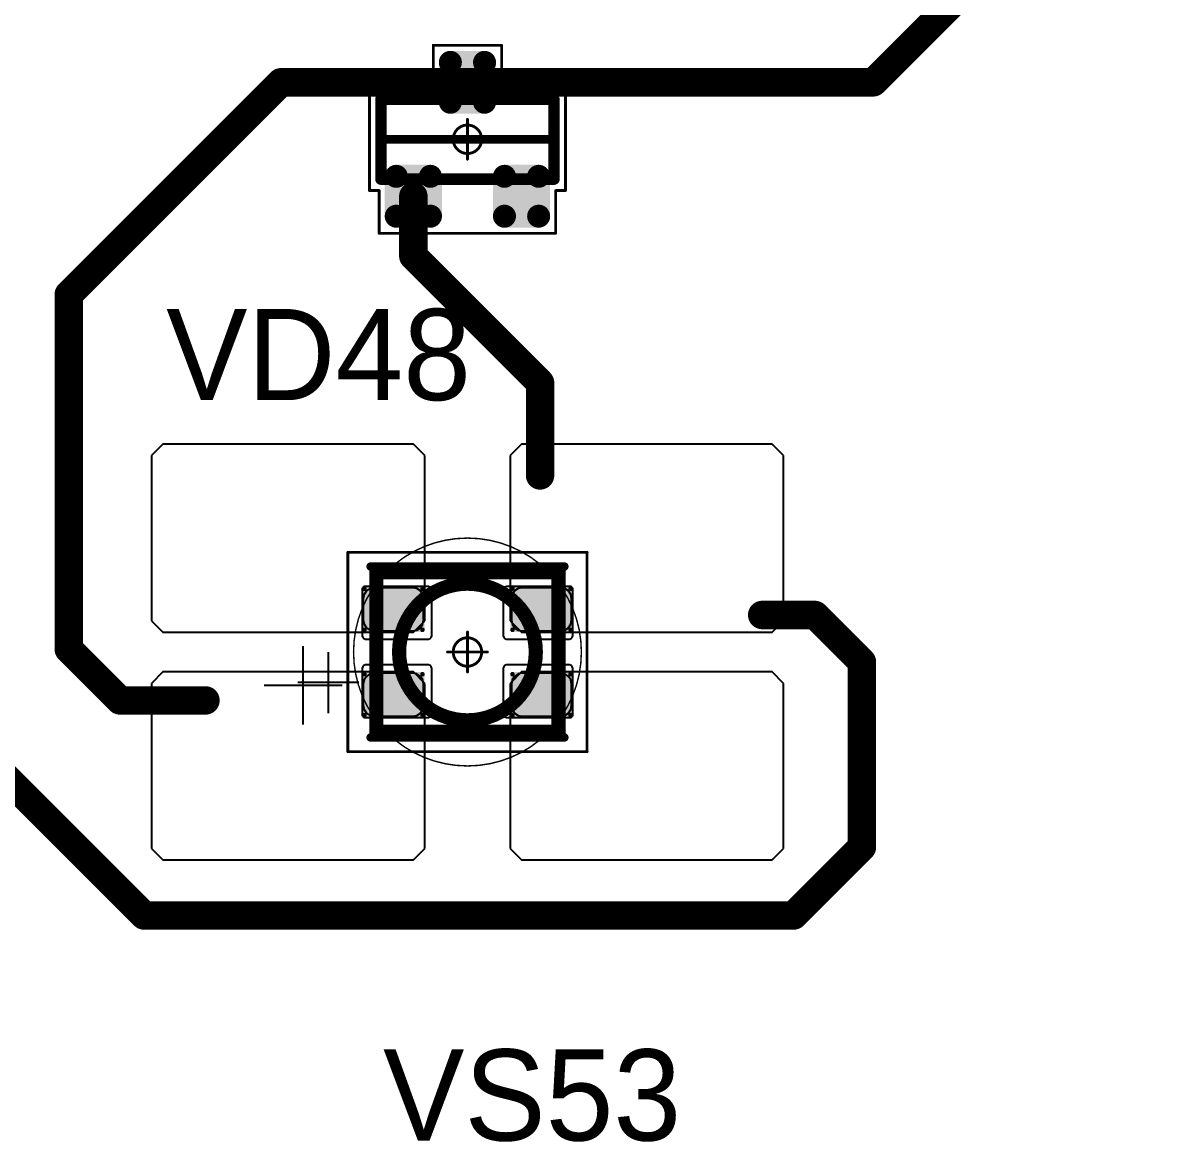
# Model space of a CAD drawing. Header units: millimetres. Extents: x 0 to 400, y 0 to 514.
# Drawn here: x 192.2 to 212.53, y 463.9 to 483.54 of the extents above; entities that cross this region are included whole.
import ezdxf

# ---------------------------------------------------------------- set-up
doc = ezdxf.new("R2010")
doc.units = ezdxf.units.MM
for name, color, linetype in [('Mechanical13', 56, 'Continuous'), ('Mechanical15', 56, 'Continuous'), ('Mechanical2', 216, 'Continuous'), ('TopLayer', 1, 'Continuous'), ('TopOverlay', 2, 'Continuous'), ('TopPaste', 8, 'Continuous'), ('TopSolder', 216, 'Continuous')]:
    doc.layers.add(name, color=color, linetype=linetype)

# ---------------------------------------------------------------- blocks, each defined once
blk = doc.blocks.new('SOT23_134')
at = {"layer": 'Mechanical13', "const_width": 0.2}
for points in [[(-0.7, 1.52), (0.7, 1.52)], [(-0.7, 1.52), (-0.7, -1.52)], [(0.7, 1.52), (0.7, -1.52)], [(-0.7, -1.52), (0.7, -1.52)]]:
    blk.add_lwpolyline(points, dxfattribs=at)
at = {"layer": 'Mechanical13', "const_width": 0.1}
for points in [[(-0.75, 1.52, 1), (-0.65, 1.52, 1)], [(-0.75, 1.52, 1), (-0.65, 1.52, 1)], [(0.65, 1.52, 1), (0.75, 1.52, 1)], [(0.65, 1.52, 1), (0.75, 1.52, 1)], [(-0.75, -1.52, 1), (-0.65, -1.52, 1)], [(-0.75, -1.52, 1), (-0.65, -1.52, 1)], [(0.65, -1.52, 1), (0.75, -1.52, 1)], [(0.65, -1.52, 1), (0.75, -1.52, 1)]]:
    blk.add_lwpolyline(points, format="xyb", close=True, dxfattribs=at)
at = {"layer": 'Mechanical15', "const_width": 0.05}
for points in [[(-0.9, 1.72), (-0.9, 1.55)], [(-0.9, 1.72), (0.9, 1.72)], [(0.9, 1.72), (0.9, 0.6)], [(-1.65, 1.55), (-1.65, -1.55)], [(-1.65, 1.55), (-0.9, 1.55)], [(0.9, 0.6), (1.65, 0.6)], [(1.65, 0.6), (1.65, -0.6)], [(0, 0.35), (0, -0.35)], [(-0.35, 0), (0.35, 0)], [(0.9, -0.6), (1.65, -0.6)], [(0.9, -0.6), (0.9, -1.72)], [(-1.65, -1.55), (-0.9, -1.55)], [(-0.9, -1.55), (-0.9, -1.72)], [(-0.9, -1.72), (0.9, -1.72)]]:
    blk.add_lwpolyline(points, dxfattribs=at)
at = {"layer": 'Mechanical15'}
for points, const_width in [([(-0.913, 1.72, 1), (-0.888, 1.72, 1)], 0.025), ([(-0.913, 1.72, 1), (-0.888, 1.72, 1)], 0.025), ([(0.888, 1.72, 1), (0.913, 1.72, 1)], 0.025), ([(0.888, 1.72, 1), (0.913, 1.72, 1)], 0.025), ([(-1.662, 1.55, 1), (-1.637, 1.55, 1)], 0.025), ([(-1.662, 1.55, 1), (-1.637, 1.55, 1)], 0.025), ([(-0.913, 1.55, 1), (-0.888, 1.55, 1)], 0.025), ([(-0.913, 1.55, 1), (-0.888, 1.55, 1)], 0.025), ([(0.888, 0.6, 1), (0.913, 0.6, 1)], 0.025), ([(0.888, 0.6, 1), (0.913, 0.6, 1)], 0.025), ([(1.637, 0.6, 1), (1.662, 0.6, 1)], 0.025), ([(1.637, 0.6, 1), (1.662, 0.6, 1)], 0.025), ([(0.25, 0, 1), (-0.25, 0, 1)], 0.05), ([(-0.012, 0.35, 1), (0.012, 0.35, 1)], 0.025), ([(-0.362, 0, 1), (-0.337, 0, 1)], 0.025), ([(-0.262, 0, 1), (-0.238, 0, 1)], 0.025), ([(0.238, 0, 1), (0.262, 0, 1)], 0.025), ([(0.337, 0, 1), (0.362, 0, 1)], 0.025), ([(-0.012, -0.35, 1), (0.012, -0.35, 1)], 0.025), ([(0.888, -0.6, 1), (0.913, -0.6, 1)], 0.025), ([(0.888, -0.6, 1), (0.913, -0.6, 1)], 0.025), ([(1.637, -0.6, 1), (1.662, -0.6, 1)], 0.025), ([(1.637, -0.6, 1), (1.662, -0.6, 1)], 0.025), ([(-1.662, -1.55, 1), (-1.637, -1.55, 1)], 0.025), ([(-1.662, -1.55, 1), (-1.637, -1.55, 1)], 0.025), ([(-0.913, -1.55, 1), (-0.888, -1.55, 1)], 0.025), ([(-0.913, -1.55, 1), (-0.888, -1.55, 1)], 0.025), ([(-0.913, -1.72, 1), (-0.888, -1.72, 1)], 0.025), ([(-0.913, -1.72, 1), (-0.888, -1.72, 1)], 0.025), ([(0.888, -1.72, 1), (0.913, -1.72, 1)], 0.025), ([(0.888, -1.72, 1), (0.913, -1.72, 1)], 0.025)]:
    blk.add_lwpolyline(points, format="xyb", close=True, dxfattribs=dict(at, const_width=const_width))
at = {"layer": 'TopLayer', "const_width": 0.1}
for points in [[(-1.4, 1.25, 1), (-1.3, 1.25, 1)], [(-0.7, 1.25, 1), (-0.6, 1.25, 1)], [(-1.4, 0.65, 1), (-1.3, 0.65, 1)], [(-0.7, 0.65, 1), (-0.6, 0.65, 1)], [(0.6, 0.3, 1), (0.7, 0.3, 1)], [(1.3, 0.3, 1), (1.4, 0.3, 1)], [(0.6, -0.3, 1), (0.7, -0.3, 1)], [(1.3, -0.3, 1), (1.4, -0.3, 1)], [(-1.4, -0.65, 1), (-1.3, -0.65, 1)], [(-0.7, -0.65, 1), (-0.6, -0.65, 1)], [(-1.4, -1.25, 1), (-1.3, -1.25, 1)], [(-0.7, -1.25, 1), (-0.6, -1.25, 1)]]:
    blk.add_lwpolyline(points, format="xyb", close=True, dxfattribs=at)
at = {"layer": 'TopLayer'}
for points in [[(-1.45, 1.25), (-1.45, 0.65), (-0.55, 1.25), (-0.55, 0.65)], [(-1.35, 1.35), (-1.35, 0.55), (-0.65, 1.35), (-0.65, 0.55)], [(0.55, 0.3), (0.55, -0.3), (1.45, 0.3), (1.45, -0.3)], [(0.65, 0.4), (0.65, -0.4), (1.35, 0.4), (1.35, -0.4)], [(-1.35, -0.55), (-1.35, -1.35), (-0.65, -0.55), (-0.65, -1.35)], [(-1.45, -0.65), (-1.45, -1.25), (-0.55, -0.65), (-0.55, -1.25)]]:
    blk.add_solid(points, dxfattribs=at)
at = {"layer": 'TopOverlay', "const_width": 0.15}
blk.add_lwpolyline([(0, 1.5), (0, -1.5)], dxfattribs=at)
at = {"layer": 'TopOverlay', "const_width": 0.075}
for points in [[(-0.038, 1.5, 1), (0.038, 1.5, 1)], [(-0.038, -1.5, 1), (0.038, -1.5, 1)]]:
    blk.add_lwpolyline(points, format="xyb", close=True, dxfattribs=at)
at = {"layer": 'TopPaste', "const_width": 0.075}
for points in [[(-1.387, 1.25, 1), (-1.313, 1.25, 1)], [(-0.687, 1.25, 1), (-0.613, 1.25, 1)], [(-1.387, 0.65, 1), (-1.313, 0.65, 1)], [(-0.687, 0.65, 1), (-0.613, 0.65, 1)], [(0.613, 0.3, 1), (0.687, 0.3, 1)], [(1.313, 0.3, 1), (1.387, 0.3, 1)], [(0.613, -0.3, 1), (0.687, -0.3, 1)], [(1.313, -0.3, 1), (1.387, -0.3, 1)], [(-1.387, -0.65, 1), (-1.313, -0.65, 1)], [(-0.687, -0.65, 1), (-0.613, -0.65, 1)], [(-1.387, -1.25, 1), (-1.313, -1.25, 1)], [(-0.687, -1.25, 1), (-0.613, -1.25, 1)]]:
    blk.add_lwpolyline(points, format="xyb", close=True, dxfattribs=at)
at = {"layer": 'TopPaste'}
for points in [[(-1.425, 1.25), (-1.425, 0.65), (-0.575, 1.25), (-0.575, 0.65)], [(-1.35, 1.325), (-1.35, 0.575), (-0.65, 1.325), (-0.65, 0.575)], [(0.575, 0.3), (0.575, -0.3), (1.425, 0.3), (1.425, -0.3)], [(0.65, 0.375), (0.65, -0.375), (1.35, 0.375), (1.35, -0.375)], [(-1.35, -0.575), (-1.35, -1.325), (-0.65, -0.575), (-0.65, -1.325)], [(-1.425, -0.65), (-1.425, -1.25), (-0.575, -0.65), (-0.575, -1.25)]]:
    blk.add_solid(points, dxfattribs=at)
at = {"layer": 'TopSolder', "const_width": 0.202}
for points in [[(-1.451, 1.25, 1), (-1.249, 1.25, 1)], [(-0.751, 1.25, 1), (-0.549, 1.25, 1)], [(-1.451, 0.65, 1), (-1.249, 0.65, 1)], [(-0.751, 0.65, 1), (-0.549, 0.65, 1)], [(0.549, 0.3, 1), (0.751, 0.3, 1)], [(1.249, 0.3, 1), (1.451, 0.3, 1)], [(0.549, -0.3, 1), (0.751, -0.3, 1)], [(1.249, -0.3, 1), (1.451, -0.3, 1)], [(-1.451, -0.65, 1), (-1.249, -0.65, 1)], [(-0.751, -0.65, 1), (-0.549, -0.65, 1)], [(-1.451, -1.25, 1), (-1.249, -1.25, 1)], [(-0.751, -1.25, 1), (-0.549, -1.25, 1)]]:
    blk.add_lwpolyline(points, format="xyb", close=True, dxfattribs=at)
at = {"layer": 'TopSolder'}
for points in [[(-1.35, 1.452), (-1.35, 0.448), (-0.65, 1.452), (-0.65, 0.448)], [(-1.552, 1.25), (-1.552, 0.65), (-0.448, 1.25), (-0.448, 0.65)], [(0.65, 0.502), (0.65, -0.502), (1.35, 0.502), (1.35, -0.502)], [(0.448, 0.3), (0.448, -0.3), (1.552, 0.3), (1.552, -0.3)], [(-1.35, -0.448), (-1.35, -1.452), (-0.65, -0.448), (-0.65, -1.452)], [(-1.552, -0.65), (-1.552, -1.25), (-0.448, -0.65), (-0.448, -1.25)]]:
    blk.add_solid(points, dxfattribs=at)
blk = doc.blocks.new('E65F_307')
at = {"layer": 'Mechanical13'}
for p, q in [((2.441, 1.071), (2.441, 0)), ((1.905, 0.536), (2.976, 0.536))]:
    blk.add_line(p, q, dxfattribs=at)
at = {"layer": 'Mechanical13', "const_width": 0.25}
for points in [[(-1.6, 1.4), (-1.6, -1.4)], [(1.6, 1.4), (-1.6, 1.4)], [(1.6, 1.4), (1.6, -1.4)], [(1.6, -1.4), (-1.6, -1.4)]]:
    blk.add_lwpolyline(points, dxfattribs=at)
at = {"layer": 'Mechanical13'}
for points, const_width in [([(-1.663, 1.4, 1), (-1.538, 1.4, 1)], 0.125), ([(-1.663, 1.4, 1), (-1.538, 1.4, 1)], 0.125), ([(1.537, 1.4, 1), (1.662, 1.4, 1)], 0.125), ([(1.537, 1.4, 1), (1.662, 1.4, 1)], 0.125), ([(1.2, 0, 1), (-1.2, 0, 1)], 0.25), ([(-1.263, 0, 1), (-1.138, 0, 1)], 0.125), ([(1.137, 0, 1), (1.262, 0, 1)], 0.125), ([(-1.663, -1.4, 1), (-1.538, -1.4, 1)], 0.125), ([(-1.663, -1.4, 1), (-1.538, -1.4, 1)], 0.125), ([(1.537, -1.4, 1), (1.662, -1.4, 1)], 0.125), ([(1.537, -1.4, 1), (1.662, -1.4, 1)], 0.125)]:
    blk.add_lwpolyline(points, format="xyb", close=True, dxfattribs=dict(at, const_width=const_width))
at = {"layer": 'Mechanical15', "const_width": 0.05}
for points in [[(2.1, 1.75), (-2.1, 1.75)], [(-2.1, 1.75), (-2.1, -1.75)], [(2.1, 1.75), (2.1, -1.75)], [(0, 0.35), (0, -0.35)], [(0, 0.35), (0, -0.35)], [(0.35, 0), (-0.35, 0)], [(0.35, 0), (-0.35, 0)], [(2.1, -1.75), (-2.1, -1.75)]]:
    blk.add_lwpolyline(points, dxfattribs=at)
at = {"layer": 'Mechanical15'}
for points, const_width in [([(-2.113, 1.75, 1), (-2.088, 1.75, 1)], 0.025), ([(-2.113, 1.75, 1), (-2.088, 1.75, 1)], 0.025), ([(2.087, 1.75, 1), (2.112, 1.75, 1)], 0.025), ([(2.087, 1.75, 1), (2.112, 1.75, 1)], 0.025), ([(0.25, 0, 1), (-0.25, 0, 1)], 0.05), ([(0.25, 0, 1), (-0.25, 0, 1)], 0.05), ([(-0.013, 0.35, 1), (0.012, 0.35, 1)], 0.025), ([(-0.013, 0.35, 1), (0.012, 0.35, 1)], 0.025), ([(-0.363, 0, 1), (-0.338, 0, 1)], 0.025), ([(-0.363, 0, 1), (-0.338, 0, 1)], 0.025), ([(-0.263, 0, 1), (-0.238, 0, 1)], 0.025), ([(-0.263, 0, 1), (-0.238, 0, 1)], 0.025), ([(0.237, 0, 1), (0.262, 0, 1)], 0.025), ([(0.237, 0, 1), (0.262, 0, 1)], 0.025), ([(0.337, 0, 1), (0.362, 0, 1)], 0.025), ([(0.337, 0, 1), (0.362, 0, 1)], 0.025), ([(-0.013, -0.35, 1), (0.012, -0.35, 1)], 0.025), ([(-0.013, -0.35, 1), (0.012, -0.35, 1)], 0.025), ([(-2.113, -1.75, 1), (-2.088, -1.75, 1)], 0.025), ([(-2.113, -1.75, 1), (-2.088, -1.75, 1)], 0.025), ([(2.087, -1.75, 1), (2.112, -1.75, 1)], 0.025), ([(2.087, -1.75, 1), (2.112, -1.75, 1)], 0.025)]:
    blk.add_lwpolyline(points, format="xyb", close=True, dxfattribs=dict(at, const_width=const_width))
at = {"layer": 'TopLayer'}
for p, q in [((-5.35, 3.65), (-5.55, 3.45)), ((-0.95, 3.65), (-5.35, 3.65)), ((-5.35, 3.65), (-5.35, 3.65)), ((-0.75, 3.45), (-0.95, 3.65)), ((0.95, 3.65), (0.75, 3.45)), ((5.35, 3.65), (0.95, 3.65)), ((0.95, 3.65), (0.95, 3.65)), ((5.55, 3.45), (5.35, 3.65)), ((-5.55, 3.45), (-5.55, 3.45)), ((-5.55, 3.45), (-5.55, 0.55)), ((-0.75, 0.55), (-0.75, 3.45)), ((0.75, 3.45), (0.75, 3.45)), ((0.75, 3.45), (0.75, 0.55)), ((5.55, 0.55), (5.55, 3.45)), ((-5.55, 0.55), (-5.35, 0.35)), ((-0.95, 0.35), (-0.75, 0.55)), ((0.75, 0.55), (0.95, 0.35)), ((5.35, 0.35), (5.55, 0.55)), ((-5.35, 0.35), (-0.95, 0.35)), ((0.95, 0.35), (5.35, 0.35)), ((-5.35, -0.35), (-5.55, -0.55)), ((-0.95, -0.35), (-5.35, -0.35)), ((-5.35, -0.35), (-5.35, -0.35)), ((-0.75, -0.55), (-0.95, -0.35)), ((0.95, -0.35), (0.75, -0.55)), ((5.35, -0.35), (0.95, -0.35)), ((0.95, -0.35), (0.95, -0.35)), ((5.55, -0.55), (5.35, -0.35)), ((-5.55, -0.55), (-5.55, -0.55)), ((-5.55, -0.55), (-5.55, -3.45)), ((-0.75, -3.45), (-0.75, -0.55)), ((0.75, -0.55), (0.75, -0.55)), ((0.75, -0.55), (0.75, -3.45)), ((5.55, -3.45), (5.55, -0.55)), ((-5.55, -3.45), (-5.35, -3.65)), ((-0.95, -3.65), (-0.75, -3.45)), ((0.75, -3.45), (0.95, -3.65)), ((5.35, -3.65), (5.55, -3.45)), ((-5.35, -3.65), (-0.95, -3.65)), ((0.95, -3.65), (5.35, -3.65))]:
    blk.add_line(p, q, dxfattribs=at)
at = {"layer": 'TopLayer', "const_width": 0.04}
for points in [[(-1.83, 1.11, 1), (-1.79, 1.11, 1)], [(-0.81, 1.11, 1), (-0.77, 1.11, 1)], [(0.77, 1.11, 1), (0.81, 1.11, 1)], [(1.79, 1.11, 1), (1.83, 1.11, 1)], [(-1.83, 0.39, 1), (-1.79, 0.39, 1)], [(-0.81, 0.39, 1), (-0.77, 0.39, 1)], [(0.77, 0.39, 1), (0.81, 0.39, 1)], [(1.79, 0.39, 1), (1.83, 0.39, 1)], [(-1.83, -0.39, 1), (-1.79, -0.39, 1)], [(-0.81, -0.39, 1), (-0.77, -0.39, 1)], [(0.77, -0.39, 1), (0.81, -0.39, 1)], [(1.79, -0.39, 1), (1.83, -0.39, 1)], [(-1.83, -1.11, 1), (-1.79, -1.11, 1)], [(-0.81, -1.11, 1), (-0.77, -1.11, 1)], [(0.77, -1.11, 1), (0.81, -1.11, 1)], [(1.79, -1.11, 1), (1.83, -1.11, 1)]]:
    blk.add_lwpolyline(points, format="xyb", close=True, dxfattribs=at)
at = {"layer": 'TopLayer'}
for points in [[(-1.85, 1.11), (-1.85, 0.39), (-0.75, 1.11), (-0.75, 0.39)], [(-1.81, 1.15), (-1.81, 0.35), (-0.79, 1.15), (-0.79, 0.35)], [(0.75, 1.11), (0.75, 0.39), (1.85, 1.11), (1.85, 0.39)], [(0.79, 1.15), (0.79, 0.35), (1.81, 1.15), (1.81, 0.35)], [(-1.85, -0.39), (-1.85, -1.11), (-0.75, -0.39), (-0.75, -1.11)], [(-1.81, -0.35), (-1.81, -1.15), (-0.79, -0.35), (-0.79, -1.15)], [(0.75, -0.39), (0.75, -1.11), (1.85, -0.39), (1.85, -1.11)], [(0.79, -0.35), (0.79, -1.15), (1.81, -0.35), (1.81, -1.15)]]:
    blk.add_solid(points, dxfattribs=at)
at = {"layer": 'TopOverlay'}
for p, q in [((2.886, 1.271), (2.886, -0.1)), ((2.2, 0.586), (3.571, 0.586))]:
    blk.add_line(p, q, dxfattribs=at)
at = {"layer": 'TopOverlay', "const_width": 0.15}
for points in [[(1.7, 1.5), (-1.7, 1.5)], [(1.7, -1.5), (-1.7, -1.5)]]:
    blk.add_lwpolyline(points, dxfattribs=at)
at = {"layer": 'TopOverlay', "const_width": 0.075}
for points in [[(-1.738, 1.5, 1), (-1.663, 1.5, 1)], [(1.662, 1.5, 1), (1.737, 1.5, 1)], [(-1.738, -1.5, 1), (-1.663, -1.5, 1)], [(1.662, -1.5, 1), (1.737, -1.5, 1)]]:
    blk.add_lwpolyline(points, format="xyb", close=True, dxfattribs=at)
at = {"layer": 'TopPaste'}
for p, q in [((-1.773, 1.073), (-1.814, 1.011)), ((-1.711, 1.114), (-1.773, 1.073)), ((-1.638, 1.129), (-1.711, 1.114)), ((-0.963, 1.129), (-1.638, 1.129)), ((-0.889, 1.114), (-0.963, 1.129)), ((-0.827, 1.073), (-0.889, 1.114)), ((-0.786, 1.011), (-0.827, 1.073)), ((0.827, 1.073), (0.786, 1.011)), ((0.889, 1.114), (0.827, 1.073)), ((0.962, 1.129), (0.889, 1.114)), ((1.637, 1.129), (0.962, 1.129)), ((1.711, 1.114), (1.637, 1.129)), ((1.773, 1.073), (1.711, 1.114)), ((1.814, 1.011), (1.773, 1.073)), ((-1.814, 1.011), (-1.829, 0.938)), ((-1.829, 0.938), (-1.829, 0.563)), ((-0.771, 0.938), (-0.786, 1.011)), ((-0.771, 0.563), (-0.771, 0.938)), ((0.786, 1.011), (0.771, 0.938)), ((0.771, 0.938), (0.771, 0.563)), ((1.829, 0.938), (1.814, 1.011)), ((1.829, 0.563), (1.829, 0.938)), ((-1.829, 0.563), (-1.814, 0.489)), ((-1.814, 0.489), (-1.773, 0.427)), ((-1.773, 0.427), (-1.711, 0.386)), ((-0.889, 0.386), (-0.827, 0.427)), ((-0.827, 0.427), (-0.786, 0.489)), ((-0.786, 0.489), (-0.771, 0.563)), ((0.771, 0.563), (0.786, 0.489)), ((0.786, 0.489), (0.827, 0.427)), ((0.827, 0.427), (0.889, 0.386)), ((1.711, 0.386), (1.773, 0.427)), ((1.773, 0.427), (1.814, 0.489)), ((1.814, 0.489), (1.829, 0.563)), ((-1.711, 0.386), (-1.638, 0.371)), ((-1.638, 0.371), (-0.963, 0.371)), ((-0.963, 0.371), (-0.889, 0.386)), ((0.889, 0.386), (0.962, 0.371)), ((0.962, 0.371), (1.637, 0.371)), ((1.637, 0.371), (1.711, 0.386)), ((-1.711, -0.386), (-1.773, -0.427)), ((-1.638, -0.371), (-1.711, -0.386)), ((-0.963, -0.371), (-1.638, -0.371)), ((-0.889, -0.386), (-0.963, -0.371)), ((-0.827, -0.427), (-0.889, -0.386)), ((0.889, -0.386), (0.827, -0.427)), ((0.962, -0.371), (0.889, -0.386)), ((1.637, -0.371), (0.962, -0.371)), ((1.711, -0.386), (1.637, -0.371)), ((1.773, -0.427), (1.711, -0.386)), ((-1.814, -0.489), (-1.829, -0.563)), ((-1.829, -0.563), (-1.829, -0.938)), ((-1.773, -0.427), (-1.814, -0.489)), ((-0.786, -0.489), (-0.827, -0.427)), ((-0.771, -0.563), (-0.786, -0.489)), ((-0.771, -0.938), (-0.771, -0.563)), ((0.786, -0.489), (0.771, -0.563)), ((0.771, -0.563), (0.771, -0.938)), ((0.827, -0.427), (0.786, -0.489)), ((1.814, -0.489), (1.773, -0.427)), ((1.829, -0.563), (1.814, -0.489)), ((1.829, -0.938), (1.829, -0.563)), ((-1.829, -0.938), (-1.814, -1.011)), ((-1.814, -1.011), (-1.773, -1.073)), ((-0.827, -1.073), (-0.786, -1.011)), ((-0.786, -1.011), (-0.771, -0.938)), ((0.771, -0.938), (0.786, -1.011)), ((0.786, -1.011), (0.827, -1.073)), ((1.773, -1.073), (1.814, -1.011)), ((1.814, -1.011), (1.829, -0.938)), ((-1.773, -1.073), (-1.711, -1.114)), ((-1.711, -1.114), (-1.638, -1.129)), ((-1.638, -1.129), (-0.963, -1.129)), ((-0.963, -1.129), (-0.889, -1.114)), ((-0.889, -1.114), (-0.827, -1.073)), ((0.827, -1.073), (0.889, -1.114)), ((0.889, -1.114), (0.962, -1.129)), ((0.962, -1.129), (1.637, -1.129)), ((1.637, -1.129), (1.711, -1.114)), ((1.711, -1.114), (1.773, -1.073))]:
    blk.add_line(p, q, dxfattribs=at)
at = {"layer": 'TopSolder'}
for p, q in [((-1.842, 1.129), (-1.85, 1.111)), ((-1.85, 1.111), (-1.85, 1.101)), ((-1.85, 1.101), (-1.85, 1.101)), ((-1.85, 1.101), (-1.85, 0.301)), ((-1.828, 1.143), (-1.842, 1.129)), ((-1.81, 1.151), (-1.828, 1.143)), ((-1.8, 1.151), (-1.81, 1.151)), ((-0.7, 1.151), (-1.8, 1.151)), ((-0.685, 1.151), (-0.7, 1.151)), ((-0.7, 1.151), (-0.7, 1.151)), ((-0.658, 1.139), (-0.685, 1.151)), ((-0.636, 1.118), (-0.658, 1.139)), ((-0.625, 1.09), (-0.636, 1.118)), ((-0.625, 1.076), (-0.625, 1.09)), ((-0.625, 0.301), (-0.625, 1.076)), ((0.636, 1.118), (0.625, 1.09)), ((0.625, 1.09), (0.625, 1.076)), ((0.625, 1.076), (0.625, 1.076)), ((0.625, 1.076), (0.625, 0.301)), ((0.657, 1.139), (0.636, 1.118)), ((0.685, 1.151), (0.657, 1.139)), ((0.7, 1.151), (0.685, 1.151)), ((1.8, 1.151), (0.7, 1.151)), ((1.81, 1.151), (1.8, 1.151)), ((1.8, 1.151), (1.8, 1.151)), ((1.828, 1.143), (1.81, 1.151)), ((1.842, 1.129), (1.828, 1.143)), ((1.85, 1.111), (1.842, 1.129)), ((1.85, 1.101), (1.85, 1.111)), ((1.85, 0.301), (1.85, 1.101)), ((-1.85, 0.301), (-1.85, 0.286)), ((-1.85, 0.286), (-1.839, 0.258)), ((-1.839, 0.258), (-1.818, 0.237)), ((-1.818, 0.237), (-1.79, 0.226)), ((-1.79, 0.226), (-1.775, 0.226)), ((-1.775, 0.226), (-1.775, 0.226)), ((-1.775, 0.226), (-0.7, 0.226)), ((-0.7, 0.226), (-0.685, 0.226)), ((-0.685, 0.226), (-0.658, 0.237)), ((-0.658, 0.237), (-0.636, 0.258)), ((-0.636, 0.258), (-0.625, 0.286)), ((-0.625, 0.286), (-0.625, 0.301)), ((-0.625, 0.301), (-0.625, 0.301)), ((0.625, 0.301), (0.625, 0.286)), ((0.625, 0.286), (0.636, 0.258)), ((0.636, 0.258), (0.657, 0.237)), ((0.657, 0.237), (0.685, 0.226)), ((0.685, 0.226), (0.7, 0.226)), ((0.7, 0.226), (0.7, 0.226)), ((0.7, 0.226), (1.775, 0.226)), ((1.775, 0.226), (1.79, 0.226)), ((1.79, 0.226), (1.817, 0.237)), ((1.817, 0.237), (1.839, 0.258)), ((1.839, 0.258), (1.85, 0.286)), ((1.85, 0.286), (1.85, 0.301)), ((1.85, 0.301), (1.85, 0.301)), ((-1.839, -0.257), (-1.85, -0.285)), ((-1.85, -0.285), (-1.85, -0.299)), ((-1.85, -0.299), (-1.85, -0.299)), ((-1.85, -0.299), (-1.85, -1.099)), ((-1.818, -0.236), (-1.839, -0.257)), ((-1.79, -0.224), (-1.818, -0.236)), ((-1.775, -0.224), (-1.79, -0.224)), ((-0.7, -0.224), (-1.775, -0.224)), ((-0.685, -0.224), (-0.7, -0.224)), ((-0.7, -0.224), (-0.7, -0.224)), ((-0.658, -0.236), (-0.685, -0.224)), ((-0.636, -0.257), (-0.658, -0.236)), ((-0.625, -0.285), (-0.636, -0.257)), ((-0.625, -0.299), (-0.625, -0.285)), ((-0.625, -1.074), (-0.625, -0.299)), ((0.636, -0.257), (0.625, -0.285)), ((0.625, -0.285), (0.625, -0.299)), ((0.625, -0.299), (0.625, -0.299)), ((0.625, -0.299), (0.625, -1.074)), ((0.657, -0.236), (0.636, -0.257)), ((0.685, -0.224), (0.657, -0.236)), ((0.7, -0.224), (0.685, -0.224)), ((1.775, -0.224), (0.7, -0.224)), ((1.79, -0.224), (1.775, -0.224)), ((1.775, -0.224), (1.775, -0.224)), ((1.817, -0.236), (1.79, -0.224)), ((1.839, -0.257), (1.817, -0.236)), ((1.85, -0.285), (1.839, -0.257)), ((1.85, -0.299), (1.85, -0.285)), ((1.85, -1.099), (1.85, -0.299)), ((-1.85, -1.099), (-1.85, -1.109)), ((-1.85, -1.109), (-1.842, -1.128)), ((-1.842, -1.128), (-1.828, -1.142)), ((-1.828, -1.142), (-1.81, -1.149)), ((-1.81, -1.149), (-1.8, -1.149)), ((-1.8, -1.149), (-0.7, -1.149)), ((-1.8, -1.149), (-1.8, -1.149)), ((-0.7, -1.149), (-0.685, -1.149)), ((-0.685, -1.149), (-0.658, -1.138)), ((-0.658, -1.138), (-0.636, -1.117)), ((-0.636, -1.117), (-0.625, -1.089)), ((-0.625, -1.089), (-0.625, -1.074)), ((-0.625, -1.074), (-0.625, -1.074)), ((0.625, -1.074), (0.625, -1.089)), ((0.625, -1.089), (0.636, -1.117)), ((0.636, -1.117), (0.657, -1.138)), ((0.657, -1.138), (0.685, -1.149)), ((0.685, -1.149), (0.7, -1.149)), ((0.7, -1.149), (1.8, -1.149)), ((0.7, -1.149), (0.7, -1.149)), ((1.8, -1.149), (1.81, -1.149)), ((1.81, -1.149), (1.828, -1.142)), ((1.828, -1.142), (1.842, -1.128)), ((1.842, -1.128), (1.85, -1.109)), ((1.85, -1.109), (1.85, -1.099)), ((1.85, -1.099), (1.85, -1.099))]:
    blk.add_line(p, q, dxfattribs=at)

msp = doc.modelspace()

# ---------------------------------------------------------------- linework, layer by layer
at = {"layer": 'Mechanical2'}
for points, const_width in [([(202, 472.5, 1), (198, 472.5, 1)], 0.0254), ([(200, 474.5, 1), (200, 474.5, 1)], 0.0005), ([(197.994, 472.5, 1), (198.006, 472.5, 1)], 0.0127), ([(198, 472.5, 1), (198, 472.5, 1)], 0.0005), ([(201.994, 472.5, 1), (202.006, 472.5, 1)], 0.0127), ([(202, 472.5, 1), (202, 472.5, 1)], 0.0005), ([(200, 470.5, 1), (200, 470.5, 1)], 0.0005)]:
    msp.add_lwpolyline(points, format="xyb", close=True, dxfattribs=dict(at, const_width=const_width))
at = {"layer": 'Mechanical2', "const_width": 0.001}
for points in [[(200, 470.5), (200, 474.5)], [(198, 472.5), (202, 472.5)]]:
    msp.add_lwpolyline(points, dxfattribs=at)
at = {"layer": 'TopLayer', "const_width": 0.5}
for points in [[(207.125, 482.5), (212.275, 487.65)], [(193, 478.775), (196.725, 482.5)], [(196.725, 482.5), (200, 482.5)], [(200, 482.5), (207.125, 482.5)], [(199.05, 479.45), (199.05, 480.5)], [(199.05, 479.45), (201.275, 477.225)], [(193, 472.55), (193, 478.775)], [(201.275, 475.6), (201.275, 477.225)], [(187.575, 474.625), (194.325, 467.875)], [(205.175, 473.15), (206.1, 473.15)], [(206.1, 473.15), (206.925, 472.325)], [(193, 472.55), (193.9, 471.65)], [(206.925, 469.075), (206.925, 472.325)], [(193.9, 471.65), (195.4, 471.65)], [(205.725, 467.875), (206.925, 469.075)], [(194.325, 467.875), (205.725, 467.875)]]:
    msp.add_lwpolyline(points, dxfattribs=at)
at = {"layer": 'TopLayer', "const_width": 0.25}
for points in [[(196.6, 482.5, 1), (196.85, 482.5, 1)], [(196.6, 482.5, 1), (196.85, 482.5, 1)], [(199.875, 482.5, 1), (200.125, 482.5, 1)], [(199.875, 482.5, 1), (200.125, 482.5, 1)], [(207, 482.5, 1), (207.25, 482.5, 1)], [(207, 482.5, 1), (207.25, 482.5, 1)], [(198.925, 480.5, 1), (199.175, 480.5, 1)], [(198.925, 479.45, 1), (199.175, 479.45, 1)], [(198.925, 479.45, 1), (199.175, 479.45, 1)], [(192.875, 478.775, 1), (193.125, 478.775, 1)], [(192.875, 478.775, 1), (193.125, 478.775, 1)], [(201.15, 477.225, 1), (201.4, 477.225, 1)], [(201.15, 477.225, 1), (201.4, 477.225, 1)], [(201.15, 475.6, 1), (201.4, 475.6, 1)], [(205.05, 473.15, 1), (205.3, 473.15, 1)], [(205.975, 473.15, 1), (206.225, 473.15, 1)], [(205.975, 473.15, 1), (206.225, 473.15, 1)], [(192.875, 472.55, 1), (193.125, 472.55, 1)], [(192.875, 472.55, 1), (193.125, 472.55, 1)], [(206.8, 472.325, 1), (207.05, 472.325, 1)], [(206.8, 472.325, 1), (207.05, 472.325, 1)], [(193.775, 471.65, 1), (194.025, 471.65, 1)], [(193.775, 471.65, 1), (194.025, 471.65, 1)], [(195.275, 471.65, 1), (195.525, 471.65, 1)], [(206.8, 469.075, 1), (207.05, 469.075, 1)], [(206.8, 469.075, 1), (207.05, 469.075, 1)], [(194.2, 467.875, 1), (194.45, 467.875, 1)], [(194.2, 467.875, 1), (194.45, 467.875, 1)], [(205.6, 467.875, 1), (205.85, 467.875, 1)], [(205.6, 467.875, 1), (205.85, 467.875, 1)]]:
    msp.add_lwpolyline(points, format="xyb", close=True, dxfattribs=at)

# ---------------------------------------------------------------- block references
for name, p, rotation in [('SOT23_134', (200, 481.5), 90), ('E65F_307', (200, 472.5), 180)]:
    msp.add_blockref(name, p, dxfattribs=dict(rotation=rotation))

# ---------------------------------------------------------------- texts
at = {"layer": 'TopOverlay'}
for s, p in [('VD48', (194.71, 476.922)), ('VS53', (198.519, 463.925))]:
    msp.add_text(s, height=1.6, dxfattribs=at).set_placement(p)

doc.saveas('drawing.dxf')
